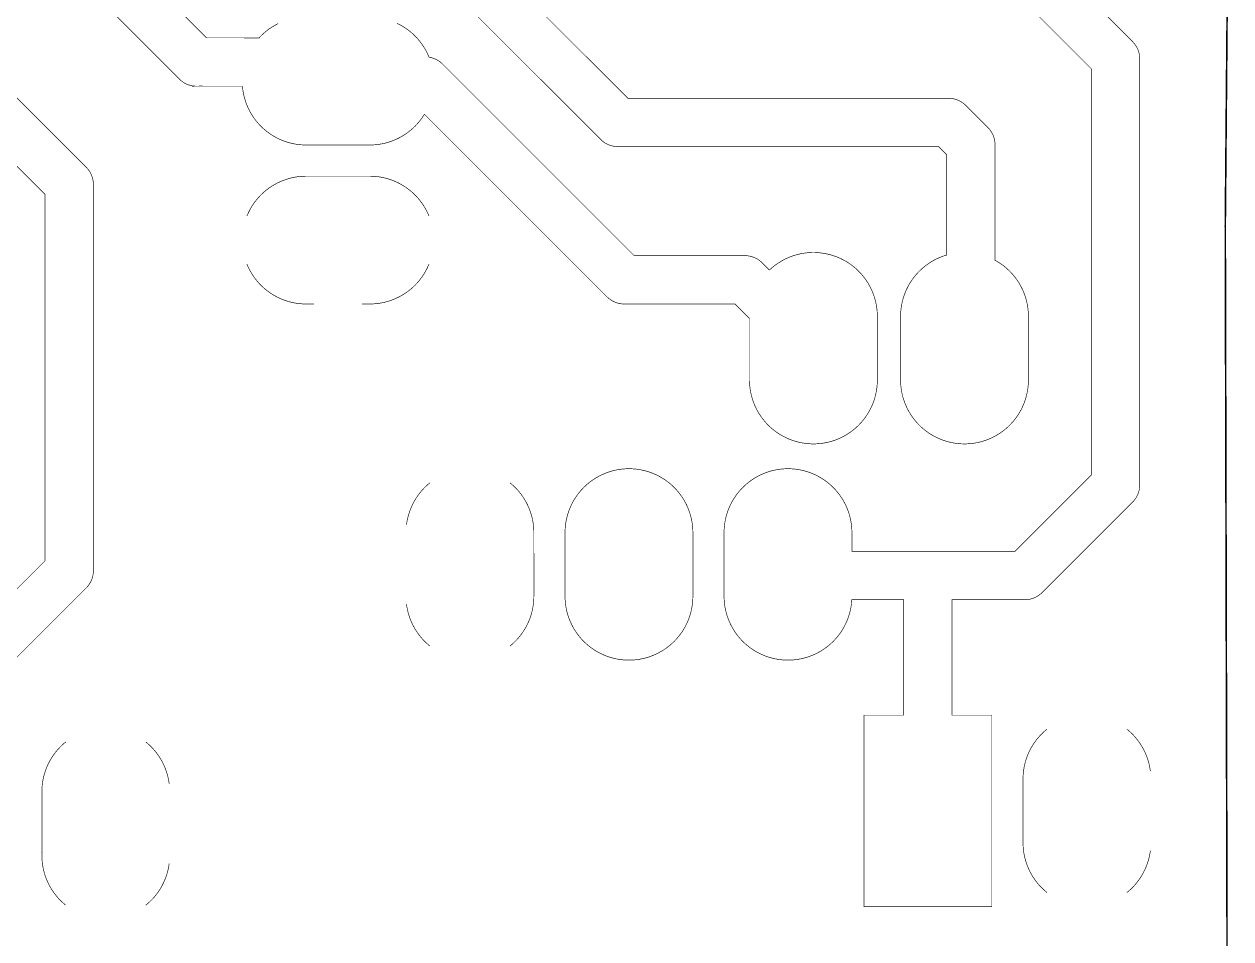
# Model space of a CAD drawing. Extents: x -0.1 to 57.3, y 51 to 102.1.
# Drawn here: x 37.96 to 57.24, y 75.35 to 89.96 of the extents above; entities that cross this region are included whole.
import ezdxf

# ---------------------------------------------------------------- set-up
doc = ezdxf.new("R2010")
doc.units = 0
doc.header["$MEASUREMENT"] = 0

msp = doc.modelspace()

# ---------------------------------------------------------------- linework, layer by layer
at = {"linetype": 'Continuous'}
for points, const_width in [([(0, 55.3212), (2.1844, 55.3212), (2.1844, 51.0032), (50.9016, 51.0032), (50.9016, 55.1688), (57.2262, 55.1688), (57.15, 86.741), (57.2262, 95.6564), (50.8, 95.6564), (50.8, 102.0064), (10.8204, 102.0064), (10.922, 78.9432), (0, 78.9432), (0, 55.3212)], 0.0254), ([(44.318, 90.9753), (47.1838, 88.1098), (47.1988, 88.0965), (47.2145, 88.0841), (47.2307, 88.0724), (47.2476, 88.0616), (47.2649, 88.0517), (47.2828, 88.0428), (47.3011, 88.0347), (47.3198, 88.0276), (47.3388, 88.0215), (47.3582, 88.0164), (47.3777, 88.0123), (47.3975, 88.0092), (47.4174, 88.0072), (47.4374, 88.0061), (47.463, 88.0063), (47.4605, 88.006), (52.5706, 88.0059), (52.7, 87.8764), (52.7, 86.2737), (52.6732, 86.2656), (52.6354, 86.2527), (52.5981, 86.2383), (52.5613, 86.2224), (52.5253, 86.2051), (52.4899, 86.1865), (52.4553, 86.1664), (52.4215, 86.145), (52.3886, 86.1223), (52.3565, 86.0983), (52.3255, 86.0731), (52.2955, 86.0467), (52.2665, 86.0192), (52.2386, 85.9905), (52.2118, 85.9607), (52.1863, 85.93), (52.162, 85.8982), (52.1389, 85.8655), (52.1171, 85.832), (52.0967, 85.7976), (52.0776, 85.7624), (52.0599, 85.7266), (52.0437, 85.69), (52.0289, 85.6529), (52.0155, 85.6152), (52.0036, 85.577), (51.9933, 85.5383), (51.9844, 85.4993), (51.9771, 85.46), (51.9714, 85.4204), (51.9672, 85.3807), (51.9645, 85.3407), (51.9634, 85.3008), (51.9634, 84.2772), (51.9637, 84.2514), (51.9655, 84.2115), (51.9689, 84.1716), (51.9738, 84.1319), (51.9803, 84.0925), (51.9883, 84.0533), (51.9978, 84.0144), (52.0088, 83.976), (52.0214, 83.938), (52.0354, 83.9005), (52.0509, 83.8637), (52.0678, 83.8274), (52.0861, 83.7919), (52.1058, 83.7571), (52.1269, 83.723), (52.1492, 83.6899), (52.1729, 83.6576), (52.1978, 83.6263), (52.2239, 83.596), (52.2511, 83.5667), (52.2795, 83.5386), (52.309, 83.5115), (52.3395, 83.4857), (52.371, 83.461), (52.4034, 83.4376), (52.4368, 83.4155), (52.4709, 83.3947), (52.5059, 83.3753), (52.5416, 83.3572), (52.578, 83.3406), (52.615, 83.3254), (52.6525, 83.3116), (52.6906, 83.2994), (52.7291, 83.2886), (52.768, 83.2794), (52.8073, 83.2717), (52.8468, 83.2655), (52.8865, 83.2609), (52.9264, 83.2578), (52.9664, 83.2564), (53.0064, 83.2564), (53.0463, 83.2581), (53.0862, 83.2613), (53.1259, 83.2661), (53.1654, 83.2724), (53.2046, 83.2802), (53.2435, 83.2896), (53.282, 83.3005), (53.32, 83.3129), (53.3575, 83.3268), (53.3945, 83.3422), (53.4308, 83.3589), (53.4664, 83.3771), (53.5013, 83.3967), (53.5354, 83.4176), (53.5686, 83.4399), (53.601, 83.4634), (53.6324, 83.4882), (53.6628, 83.5141), (53.6921, 83.5413), (53.7204, 83.5696), (53.7476, 83.599), (53.7736, 83.6294), (53.7983, 83.6608), (53.8218, 83.6931), (53.8441, 83.7264), (53.865, 83.7605), (53.8846, 83.7954), (53.9027, 83.831), (53.9195, 83.8673), (53.9348, 83.9042), (53.9487, 83.9417), (53.9611, 83.9798), (53.972, 84.0183), (53.9814, 84.0571), (53.9893, 84.0964), (53.9956, 84.1359), (54.0003, 84.1756), (54.0035, 84.2154), (54.0052, 84.2554), (54.0054, 84.3172), (54.0052, 85.2932), (54.0054, 85.2999), (54.0043, 85.3399), (54.0017, 85.3798), (53.9976, 85.4195), (53.9918, 85.4591), (53.9846, 85.4985), (53.9757, 85.5375), (53.9654, 85.5761), (53.9536, 85.6143), (53.9403, 85.652), (53.9255, 85.6892), (53.9092, 85.7258), (53.8916, 85.7616), (53.8725, 85.7968), (53.8521, 85.8312), (53.8304, 85.8648), (53.8074, 85.8975), (53.7831, 85.9293), (53.7575, 85.9601), (53.7308, 85.9898), (53.703, 86.0185), (53.674, 86.0461), (53.644, 86.0725), (53.613, 86.0978), (53.581, 86.1218), (53.5481, 86.1445), (53.5143, 86.1659), (53.4797, 86.186), (53.4718, 86.1903), (53.472, 86.2335), (53.4718, 88.0497), (53.4706, 88.0697), (53.4683, 88.0896), (53.4651, 88.1093), (53.4608, 88.1288), (53.4555, 88.1481), (53.4492, 88.1671), (53.4419, 88.1857), (53.4337, 88.204), (53.4246, 88.2218), (53.4145, 88.239), (53.4036, 88.2558), (53.3918, 88.2719), (53.3792, 88.2875), (53.3658, 88.3023), (53.3475, 88.3203), (53.3495, 88.3188), (52.9938, 88.6742), (52.9788, 88.6875), (52.9631, 88.6999), (52.9469, 88.7116), (52.93, 88.7224), (52.9127, 88.7323), (52.8948, 88.7412), (52.8765, 88.7493), (52.8578, 88.7564), (52.8388, 88.7625), (52.8194, 88.7676), (52.7999, 88.7717), (52.7801, 88.7748), (52.7602, 88.7768), (52.7402, 88.7779), (52.7146, 88.7777), (52.7171, 88.778), (47.607, 88.7781), (44.5102, 91.8746)], 0.01), ([(42.0216, 89.9703), (41.986, 89.952), (41.9511, 89.9324), (41.9171, 89.9115), (41.8838, 89.8892), (41.8515, 89.8657), (41.8201, 89.8409), (41.7898, 89.8149), (41.7604, 89.7877), (41.7322, 89.7594), (41.7166, 89.7428), (41.7053, 89.7432), (40.876, 89.7433), (39.2226, 91.3968)], 0.01), ([(51.3859, 75.8648), (53.4212, 75.8648), (53.4212, 78.9228), (52.786, 78.9228), (52.7862, 78.9538), (52.7862, 80.7673), (52.7935, 80.767), (53.9629, 80.7672), (53.9829, 80.7684), (54.0028, 80.7707), (54.0225, 80.7739), (54.042, 80.7782), (54.0613, 80.7835), (54.0803, 80.7898), (54.0989, 80.7971), (54.1172, 80.8053), (54.135, 80.8144), (54.1522, 80.8245), (54.169, 80.8354), (54.1851, 80.8472), (54.2007, 80.8598), (54.2155, 80.8732), (54.2335, 80.8915), (54.232, 80.8895), (55.6796, 82.3374), (55.6929, 82.3524), (55.7053, 82.3681), (55.717, 82.3843), (55.7278, 82.4012), (55.7377, 82.4185), (55.7466, 82.4364), (55.7547, 82.4547), (55.7618, 82.4734), (55.7679, 82.4924), (55.773, 82.5118), (55.7771, 82.5313), (55.7802, 82.5511), (55.7822, 82.571), (55.7833, 82.591), (55.7831, 82.6166), (55.7834, 82.6141), (55.7832, 89.4213), (55.782, 89.4413), (55.7797, 89.4612), (55.7765, 89.4809), (55.7722, 89.5004), (55.7669, 89.5197), (55.7606, 89.5387), (55.7533, 89.5573), (55.7451, 89.5756), (55.736, 89.5934), (55.7259, 89.6106), (55.715, 89.6274), (55.7032, 89.6435), (55.6906, 89.6591), (55.6772, 89.6739), (55.6589, 89.6919), (55.6609, 89.6904), (53.9063, 91.445)], 0.01), ([(38.5731, 90.9544), (40.4528, 89.075), (40.4678, 89.0617), (40.4835, 89.0493), (40.4997, 89.0376), (40.5166, 89.0268), (40.5339, 89.0169), (40.5518, 89.008), (40.5701, 88.9999), (40.5888, 88.9928), (40.6078, 88.9867), (40.6272, 88.9816), (40.6467, 88.9775), (40.6665, 88.9744), (40.6864, 88.9724), (40.7064, 88.9713), (40.732, 88.9715), (40.7295, 88.9712), (41.451, 88.9712), (41.4547, 88.9336), (41.4602, 88.8939), (41.4672, 88.8546), (41.4757, 88.8155), (41.4857, 88.7768), (41.4973, 88.7385), (41.5103, 88.7007), (41.5248, 88.6634), (41.5408, 88.6267), (41.5582, 88.5907), (41.5769, 88.5554), (41.5971, 88.5208), (41.6186, 88.4871), (41.6414, 88.4542), (41.6654, 88.4223), (41.6907, 88.3913), (41.7172, 88.3613), (41.7449, 88.3324), (41.7736, 88.3046), (41.8035, 88.278), (41.8343, 88.2525), (41.8661, 88.2283), (41.8989, 88.2053), (41.9325, 88.1836), (41.9669, 88.1633), (42.0021, 88.1443), (42.038, 88.1267), (42.0746, 88.1106), (42.1118, 88.0958), (42.1496, 88.0826), (42.1878, 88.0708), (42.2265, 88.0606), (42.2655, 88.0518), (42.3048, 88.0447), (42.3444, 88.039), (42.3842, 88.0349), (42.4241, 88.0324), (42.4641, 88.0314), (43.4848, 88.0316), (43.5001, 88.0315), (43.5401, 88.0329), (43.58, 88.0358), (43.6197, 88.0404), (43.6593, 88.0464), (43.6985, 88.054), (43.7375, 88.0632), (43.776, 88.0738), (43.8141, 88.086), (43.8517, 88.0996), (43.8888, 88.1147), (43.9252, 88.1313), (43.9609, 88.1492), (43.9959, 88.1685), (44.0302, 88.1892), (44.0635, 88.2113), (44.096, 88.2346), (44.1276, 88.2592), (44.1582, 88.2849), (44.1877, 88.3119), (44.2162, 88.34), (44.2435, 88.3692), (44.2697, 88.3994), (44.2947, 88.4307), (44.3184, 88.4629), (44.3409, 88.496), (44.3578, 88.523), (44.3648, 88.5155), (47.2854, 85.5952), (47.3004, 85.5819), (47.3161, 85.5695), (47.3323, 85.5578), (47.3492, 85.547), (47.3665, 85.5371), (47.3844, 85.5282), (47.4027, 85.5201), (47.4214, 85.513), (47.4404, 85.5069), (47.4598, 85.5018), (47.4793, 85.4977), (47.4991, 85.4946), (47.519, 85.4926), (47.539, 85.4915), (47.5646, 85.4917), (47.5621, 85.4914), (49.3194, 85.4913), (49.5504, 85.2599), (49.5506, 84.2772), (49.5504, 84.2714), (49.5514, 84.2314), (49.554, 84.1915), (49.5581, 84.1518), (49.5638, 84.1122), (49.5711, 84.0728), (49.5798, 84.0338), (49.5901, 83.9951), (49.6019, 83.9569), (49.6152, 83.9192), (49.63, 83.882), (49.6462, 83.8455), (49.6638, 83.8096), (49.6828, 83.7744), (49.7032, 83.7399), (49.7249, 83.7064), (49.7479, 83.6736), (49.7722, 83.6418), (49.7977, 83.611), (49.8244, 83.5812), (49.8522, 83.5525), (49.8811, 83.5249), (49.9111, 83.4984), (49.9421, 83.4732), (49.9741, 83.4491), (50.007, 83.4264), (50.0408, 83.4049), (50.0753, 83.3848), (50.1107, 83.3661), (50.1467, 83.3487), (50.1834, 83.3328), (50.2207, 83.3183), (50.2585, 83.3053), (50.2968, 83.2938), (50.3355, 83.2838), (50.3746, 83.2753), (50.414, 83.2684), (50.4536, 83.263), (50.4935, 83.2592), (50.5334, 83.2569), (50.5734, 83.2562), (50.6134, 83.2571), (50.6533, 83.2595), (50.6931, 83.2635), (50.7327, 83.269), (50.7721, 83.2761), (50.8111, 83.2847), (50.8498, 83.2949), (50.8881, 83.3066), (50.9258, 83.3197), (50.9631, 83.3343), (50.9997, 83.3504), (51.0357, 83.3679), (51.0709, 83.3868), (51.1054, 83.407), (51.1391, 83.4286), (51.1719, 83.4515), (51.2038, 83.4756), (51.2347, 83.501), (51.2646, 83.5276), (51.2934, 83.5553), (51.3211, 83.5841), (51.3477, 83.614), (51.3731, 83.645), (51.3972, 83.6768), (51.4201, 83.7096), (51.4417, 83.7433), (51.4619, 83.7778), (51.4808, 83.8131), (51.4983, 83.8491), (51.5144, 83.8857), (51.529, 83.9229), (51.5421, 83.9607), (51.5538, 83.999), (51.5639, 84.0377), (51.5725, 84.0767), (51.5796, 84.1161), (51.5851, 84.1557), (51.5891, 84.1955), (51.5915, 84.2354), (51.5924, 84.2754), (51.5922, 85.2932), (51.5924, 85.2999), (51.5913, 85.3399), (51.5887, 85.3798), (51.5846, 85.4195), (51.5788, 85.4591), (51.5716, 85.4985), (51.5627, 85.5375), (51.5524, 85.5761), (51.5406, 85.6143), (51.5273, 85.652), (51.5125, 85.6892), (51.4962, 85.7258), (51.4786, 85.7616), (51.4595, 85.7968), (51.4391, 85.8312), (51.4174, 85.8648), (51.3944, 85.8975), (51.3701, 85.9293), (51.3445, 85.9601), (51.3178, 85.9898), (51.29, 86.0185), (51.261, 86.0461), (51.231, 86.0725), (51.2, 86.0978), (51.168, 86.1218), (51.1351, 86.1445), (51.1013, 86.1659), (51.0667, 86.186), (51.0313, 86.2047), (50.9953, 86.2221), (50.9586, 86.2379), (50.9213, 86.2524), (50.8834, 86.2653), (50.8451, 86.2768), (50.8064, 86.2868), (50.7673, 86.2952), (50.7279, 86.3021), (50.6883, 86.3075), (50.6484, 86.3113), (50.6085, 86.3135), (50.5685, 86.3142), (50.5285, 86.3133), (50.4886, 86.3108), (50.4488, 86.3068), (50.4092, 86.3012), (50.3698, 86.2941), (50.3308, 86.2854), (50.2921, 86.2753), (50.2539, 86.2636), (50.2161, 86.2504), (50.1789, 86.2357), (50.1423, 86.2196), (50.1063, 86.2021), (50.0711, 86.1832), (50.0366, 86.1629), (50.0029, 86.1413), (49.9702, 86.1184), (49.9383, 86.0942), (49.9074, 86.0688), (49.8775, 86.0422), (49.8685, 86.034), (49.7426, 86.1596), (49.7276, 86.1729), (49.7119, 86.1853), (49.6957, 86.197), (49.6788, 86.2078), (49.6615, 86.2177), (49.6436, 86.2266), (49.6253, 86.2347), (49.6066, 86.2418), (49.5876, 86.2479), (49.5682, 86.253), (49.5487, 86.2571), (49.5289, 86.2602), (49.509, 86.2622), (49.489, 86.2633), (49.4634, 86.2631), (49.4659, 86.2634), (47.7086, 86.2635), (44.6372, 89.3346), (44.6222, 89.3479), (44.6065, 89.3603), (44.5903, 89.372), (44.5734, 89.3828), (44.5561, 89.3927), (44.5382, 89.4016), (44.5199, 89.4097), (44.5012, 89.4168), (44.4822, 89.4229), (44.4628, 89.428), (44.4433, 89.4321), (44.4319, 89.434), (44.4152, 89.4728), (44.398, 89.509), (44.3794, 89.5444), (44.3595, 89.579), (44.3382, 89.6129), (44.3156, 89.6459), (44.2917, 89.678), (44.2666, 89.7091), (44.2403, 89.7392), (44.2128, 89.7683), (44.1842, 89.7962), (44.1545, 89.8231), (44.1238, 89.8487), (44.0921, 89.8731), (44.0595, 89.8963), (44.026, 89.9181), (43.9917, 89.9387), (43.9566, 89.9579), (43.9208, 89.9756)], 0.01), ([(53.3275, 90.932), (55.0114, 89.248), (55.0113, 82.7606), (53.7896, 81.539), (52.3846, 81.5387), (52.3869, 81.539), (51.1858, 81.539), (51.186, 81.5828), (51.1858, 81.8388), (51.186, 81.8455), (51.1849, 81.8855), (51.1823, 81.9254), (51.1782, 81.9651), (51.1724, 82.0047), (51.1652, 82.0441), (51.1563, 82.0831), (51.146, 82.1217), (51.1342, 82.1599), (51.1209, 82.1976), (51.1061, 82.2348), (51.0898, 82.2714), (51.0722, 82.3072), (51.0531, 82.3424), (51.0327, 82.3768), (51.011, 82.4104), (50.988, 82.4431), (50.9637, 82.4749), (50.9381, 82.5057), (50.9114, 82.5354), (50.8836, 82.5641), (50.8546, 82.5917), (50.8246, 82.6181), (50.7936, 82.6434), (50.7616, 82.6674), (50.7287, 82.6901), (50.6949, 82.7115), (50.6603, 82.7316), (50.6249, 82.7503), (50.5889, 82.7677), (50.5522, 82.7835), (50.5149, 82.798), (50.477, 82.8109), (50.4387, 82.8224), (50.4, 82.8324), (50.3609, 82.8408), (50.3215, 82.8477), (50.2819, 82.8531), (50.242, 82.8569), (50.2021, 82.8591), (50.1621, 82.8598), (50.1221, 82.8589), (50.0822, 82.8564), (50.0424, 82.8524), (50.0028, 82.8468), (49.9634, 82.8397), (49.9244, 82.831), (49.8857, 82.8209), (49.8475, 82.8092), (49.8097, 82.796), (49.7725, 82.7813), (49.7359, 82.7652), (49.6999, 82.7477), (49.6647, 82.7288), (49.6302, 82.7085), (49.5965, 82.6869), (49.5638, 82.664), (49.5319, 82.6398), (49.501, 82.6144), (49.4711, 82.5878), (49.4423, 82.5601), (49.4146, 82.5312), (49.3881, 82.5013), (49.3628, 82.4703), (49.3386, 82.4384), (49.3158, 82.4056), (49.2942, 82.3719), (49.274, 82.3374), (49.2552, 82.3021), (49.2377, 82.2661), (49.2217, 82.2295), (49.2071, 82.1922), (49.194, 82.1544), (49.1824, 82.1162), (49.1723, 82.0775), (49.1637, 82.0384), (49.1567, 81.999), (49.1511, 81.9594), (49.1472, 81.9196), (49.1448, 81.8797), (49.144, 81.8397), (49.1442, 80.8228), (49.144, 80.817), (49.145, 80.777), (49.1476, 80.7371), (49.1517, 80.6974), (49.1574, 80.6578), (49.1647, 80.6184), (49.1734, 80.5794), (49.1837, 80.5407), (49.1955, 80.5025), (49.2088, 80.4648), (49.2236, 80.4276), (49.2398, 80.3911), (49.2574, 80.3552), (49.2764, 80.32), (49.2968, 80.2855), (49.3185, 80.252), (49.3415, 80.2192), (49.3658, 80.1874), (49.3913, 80.1566), (49.418, 80.1268), (49.4458, 80.0981), (49.4747, 80.0705), (49.5047, 80.044), (49.5357, 80.0188), (49.5677, 79.9947), (49.6006, 79.972), (49.6344, 79.9505), (49.6689, 79.9304), (49.7043, 79.9117), (49.7403, 79.8943), (49.777, 79.8784), (49.8143, 79.8639), (49.8521, 79.8509), (49.8904, 79.8394), (49.9291, 79.8294), (49.9682, 79.8209), (50.0076, 79.814), (50.0472, 79.8086), (50.0871, 79.8048), (50.127, 79.8025), (50.167, 79.8018), (50.207, 79.8027), (50.2469, 79.8051), (50.2867, 79.8091), (50.3263, 79.8146), (50.3657, 79.8217), (50.4047, 79.8303), (50.4434, 79.8405), (50.4817, 79.8522), (50.5194, 79.8653), (50.5567, 79.8799), (50.5933, 79.896), (50.6293, 79.9135), (50.6645, 79.9324), (50.699, 79.9526), (50.7327, 79.9742), (50.7655, 79.9971), (50.7974, 80.0212), (50.8283, 80.0466), (50.8582, 80.0732), (50.887, 80.1009), (50.9147, 80.1297), (50.9413, 80.1596), (50.9667, 80.1906), (50.9908, 80.2224), (51.0137, 80.2552), (51.0353, 80.2889), (51.0555, 80.3234), (51.0744, 80.3587), (51.0919, 80.3947), (51.108, 80.4313), (51.1226, 80.4685), (51.1357, 80.5063), (51.1474, 80.5446), (51.1575, 80.5833), (51.1661, 80.6223), (51.1732, 80.6617), (51.1787, 80.7013), (51.1827, 80.7411), (51.1845, 80.7675), (51.185, 80.767), (52.0144, 80.767), (52.0142, 80.7463), (52.0142, 78.9228), (51.3792, 78.9228), (51.3792, 75.8648), (51.3859, 75.8648)], 0.01), ([(55.7831, 89.3921), (55.7834, 89.4118), (55.7827, 89.4318), (55.7809, 89.4517), (55.7781, 89.4716), (55.7743, 89.4912), (55.7695, 89.5106), (55.7637, 89.5297), (55.7569, 89.5485), (55.7491, 89.567), (55.7404, 89.585), (55.7308, 89.6025), (55.7203, 89.6195), (55.7089, 89.6359), (55.6967, 89.6518), (55.6837, 89.6669), (55.6656, 89.6857), (55.6609, 89.6904)], 0.01), ([(44.6578, 89.3138), (44.644, 89.328), (44.6294, 89.3417), (44.614, 89.3545), (44.5981, 89.3666), (44.5815, 89.3778), (44.5644, 89.3881), (44.5467, 89.3975), (44.5286, 89.406), (44.5101, 89.4135), (44.4912, 89.4201), (44.472, 89.4257), (44.4526, 89.4303), (44.4329, 89.4339)], 0.01), ([(37.0637, 79.0628), (38.9664, 80.9658), (38.9797, 80.9808), (38.9921, 80.9965), (39.0038, 81.0127), (39.0146, 81.0296), (39.0245, 81.0469), (39.0334, 81.0648), (39.0415, 81.0831), (39.0486, 81.1018), (39.0547, 81.1208), (39.0598, 81.1402), (39.0639, 81.1597), (39.067, 81.1795), (39.069, 81.1994), (39.0701, 81.2194), (39.0699, 81.245), (39.0702, 81.2425), (39.07, 87.4147), (39.0688, 87.4347), (39.0665, 87.4546), (39.0633, 87.4743), (39.059, 87.4938), (39.0537, 87.5131), (39.0474, 87.5321), (39.0401, 87.5507), (39.0319, 87.569), (39.0228, 87.5868), (39.0127, 87.604), (39.0018, 87.6208), (38.99, 87.6369), (38.9774, 87.6525), (38.964, 87.6673), (38.9457, 87.6853), (38.9477, 87.6838), (37.2966, 89.3346)], 0.01), ([(40.4322, 89.0958), (40.446, 89.0816), (40.4606, 89.0679), (40.476, 89.0551), (40.4919, 89.043), (40.5085, 89.0318), (40.5256, 89.0215), (40.5433, 89.0121), (40.5614, 89.0036), (40.5799, 88.9961), (40.5988, 88.9895), (40.618, 88.9839), (40.6374, 88.9793), (40.6571, 88.9757), (40.6769, 88.9732), (40.6969, 88.9717), (40.7229, 88.9712), (40.7295, 88.9712)], 0.01), ([(36.8734, 88.6663), (38.2982, 87.2414), (38.2981, 81.389), (36.3954, 79.486)], 0.01), ([(53.0144, 88.6534), (53.0006, 88.6676), (52.986, 88.6813), (52.9706, 88.6941), (52.9547, 88.7062), (52.9381, 88.7174), (52.921, 88.7277), (52.9033, 88.7371), (52.8852, 88.7456), (52.8667, 88.7531), (52.8478, 88.7597), (52.8286, 88.7653), (52.8092, 88.7699), (52.7895, 88.7735), (52.7697, 88.776), (52.7497, 88.7775), (52.7237, 88.778), (52.7171, 88.778)], 0.01), ([(53.4717, 88.0205), (53.472, 88.0402), (53.4713, 88.0602), (53.4695, 88.0801), (53.4667, 88.1), (53.4629, 88.1196), (53.4581, 88.139), (53.4523, 88.1581), (53.4455, 88.1769), (53.4377, 88.1954), (53.429, 88.2134), (53.4194, 88.2309), (53.4089, 88.2479), (53.3975, 88.2643), (53.3853, 88.2802), (53.3723, 88.2953), (53.3542, 88.3141), (53.3495, 88.3188)], 0.01), ([(47.1632, 88.1306), (47.177, 88.1164), (47.1916, 88.1027), (47.207, 88.0899), (47.2229, 88.0778), (47.2395, 88.0666), (47.2566, 88.0563), (47.2743, 88.0469), (47.2924, 88.0384), (47.3109, 88.0309), (47.3298, 88.0243), (47.349, 88.0187), (47.3684, 88.0141), (47.3881, 88.0105), (47.4079, 88.008), (47.4279, 88.0065), (47.4539, 88.006), (47.4605, 88.006)], 0.01), ([(39.0699, 87.3855), (39.0702, 87.4052), (39.0695, 87.4252), (39.0677, 87.4451), (39.0649, 87.465), (39.0611, 87.4846), (39.0563, 87.504), (39.0505, 87.5231), (39.0437, 87.5419), (39.0359, 87.5604), (39.0272, 87.5784), (39.0176, 87.5959), (39.0071, 87.6129), (38.9957, 87.6293), (38.9835, 87.6452), (38.9705, 87.6603), (38.9524, 87.6791), (38.9477, 87.6838)], 0.01), ([(44.431, 86.8961), (44.4152, 86.9328), (44.398, 86.969), (44.3794, 87.0044), (44.3595, 87.039), (44.3382, 87.0729), (44.3156, 87.1059), (44.2917, 87.138), (44.2666, 87.1691), (44.2403, 87.1992), (44.2128, 87.2283), (44.1842, 87.2562), (44.1545, 87.2831), (44.1238, 87.3087), (44.0921, 87.3331), (44.0595, 87.3563), (44.026, 87.3781), (43.9917, 87.3987), (43.9566, 87.4179), (43.9208, 87.4356), (43.8843, 87.452), (43.8472, 87.4669), (43.8095, 87.4804), (43.7713, 87.4924), (43.7327, 87.5028), (43.6938, 87.5118), (43.6545, 87.5192), (43.6149, 87.5251), (43.5751, 87.5294), (43.5352, 87.5322), (43.4952, 87.5333), (42.4688, 87.5334), (42.4459, 87.5331), (42.406, 87.5315), (42.3661, 87.5282), (42.3264, 87.5234), (42.2869, 87.5171), (42.2477, 87.5092), (42.2088, 87.4997), (42.1703, 87.4888), (42.1323, 87.4764), (42.0948, 87.4624), (42.0579, 87.4471), (42.0216, 87.4303), (41.986, 87.412), (41.9511, 87.3924), (41.9171, 87.3715), (41.8838, 87.3492), (41.8515, 87.3257), (41.8201, 87.3009), (41.7898, 87.2749), (41.7604, 87.2477), (41.7322, 87.2194), (41.705, 87.19), (41.6791, 87.1595), (41.6543, 87.1281), (41.6308, 87.0957), (41.6086, 87.0625), (41.5878, 87.0284), (41.5682, 86.9934), (41.5501, 86.9578), (41.5333, 86.9215), (41.523, 86.8971)], 0.01), ([(49.7632, 86.1388), (49.7494, 86.153), (49.7348, 86.1667), (49.7194, 86.1795), (49.7035, 86.1916), (49.6869, 86.2028), (49.6698, 86.2131), (49.6521, 86.2225), (49.634, 86.231), (49.6155, 86.2385), (49.5966, 86.2451), (49.5774, 86.2507), (49.558, 86.2553), (49.5383, 86.2589), (49.5185, 86.2614), (49.4985, 86.2629), (49.4725, 86.2634), (49.4659, 86.2634)], 0.01), ([(41.5223, 86.1296), (41.538, 86.0928), (41.5552, 86.0566), (41.5737, 86.0212), (41.5936, 85.9865), (41.6149, 85.9527), (41.6375, 85.9196), (41.6613, 85.8875), (41.6864, 85.8564), (41.7127, 85.8262), (41.7402, 85.7972), (41.7688, 85.7692), (41.7984, 85.7423), (41.8291, 85.7167), (41.8607, 85.6922), (41.8933, 85.669), (41.9268, 85.6471), (41.9611, 85.6266), (41.9962, 85.6074), (42.032, 85.5895), (42.0685, 85.5731), (42.1056, 85.5582), (42.1432, 85.5447), (42.1814, 85.5327), (42.22, 85.5222), (42.259, 85.5132), (42.2983, 85.5057), (42.3378, 85.4998), (42.3776, 85.4955), (42.4175, 85.4927), (42.4575, 85.4915), (42.5953, 85.4914)], 0.01), ([(43.3621, 85.4914), (43.4848, 85.4916), (43.4868, 85.4914), (43.5268, 85.4923), (43.5667, 85.4947), (43.6065, 85.4987), (43.6461, 85.5042), (43.6855, 85.5113), (43.7245, 85.5199), (43.7632, 85.5301), (43.8015, 85.5418), (43.8392, 85.5549), (43.8765, 85.5695), (43.9131, 85.5856), (43.9491, 85.6031), (43.9843, 85.622), (44.0188, 85.6422), (44.0525, 85.6638), (44.0853, 85.6867), (44.1172, 85.7108), (44.1481, 85.7362), (44.178, 85.7628), (44.2068, 85.7905), (44.2345, 85.8193), (44.2611, 85.8492), (44.2865, 85.8802), (44.3106, 85.912), (44.3335, 85.9448), (44.3551, 85.9785), (44.3753, 86.013), (44.3942, 86.0483), (44.4117, 86.0843), (44.4278, 86.1209), (44.4302, 86.1269)], 0.01), ([(47.2648, 85.616), (47.2786, 85.6018), (47.2932, 85.5881), (47.3086, 85.5753), (47.3245, 85.5632), (47.3411, 85.552), (47.3582, 85.5417), (47.3759, 85.5323), (47.394, 85.5238), (47.4125, 85.5163), (47.4314, 85.5097), (47.4506, 85.5041), (47.47, 85.4995), (47.4897, 85.4959), (47.5095, 85.4934), (47.5295, 85.4919), (47.5555, 85.4914), (47.5621, 85.4914)], 0.01), ([(46.604, 80.8243), (46.6045, 80.7904), (46.6066, 80.7504), (46.6102, 80.7106), (46.6154, 80.6709), (46.6221, 80.6315), (46.6303, 80.5924), (46.6401, 80.5536), (46.6514, 80.5152), (46.6642, 80.4773), (46.6785, 80.44), (46.6942, 80.4032), (46.7114, 80.367), (46.7299, 80.3316), (46.7498, 80.2969), (46.7711, 80.2631), (46.7937, 80.23), (46.8175, 80.1979), (46.8426, 80.1668), (46.8689, 80.1366), (46.8964, 80.1076), (46.925, 80.0796), (46.9546, 80.0527), (46.9853, 80.0271), (47.0169, 80.0026), (47.0495, 79.9794), (47.083, 79.9575), (47.1173, 79.937), (47.1524, 79.9178), (47.1882, 79.8999), (47.2247, 79.8835), (47.2618, 79.8686), (47.2994, 79.8551), (47.3376, 79.8431), (47.3762, 79.8326), (47.4152, 79.8236), (47.4545, 79.8161), (47.494, 79.8102), (47.5338, 79.8059), (47.5737, 79.8031), (47.6137, 79.8019), (47.6536, 79.8022), (47.6936, 79.8041), (47.7334, 79.8076), (47.7731, 79.8126), (47.8126, 79.8192), (47.8517, 79.8273), (47.8906, 79.8369), (47.929, 79.8481), (47.9669, 79.8608), (48.0043, 79.8749), (48.0412, 79.8905), (48.0774, 79.9075), (48.1129, 79.9259), (48.1476, 79.9457), (48.1816, 79.9668), (48.2147, 79.9893), (48.2469, 80.013), (48.2781, 80.038), (48.3083, 80.0642), (48.3375, 80.0915), (48.3656, 80.12), (48.3926, 80.1496), (48.4184, 80.1801), (48.4429, 80.2117), (48.4662, 80.2442), (48.4883, 80.2776), (48.5089, 80.3118), (48.5283, 80.3468), (48.5462, 80.3826), (48.5628, 80.419), (48.5779, 80.4561), (48.5915, 80.4937), (48.6036, 80.5318), (48.6143, 80.5703), (48.6234, 80.6093), (48.631, 80.6485), (48.6371, 80.6881), (48.6416, 80.7278), (48.6445, 80.7677), (48.6459, 80.8077), (48.646, 81.0228), (48.6458, 81.8388), (48.646, 81.8455), (48.6449, 81.8855), (48.6423, 81.9254), (48.6382, 81.9651), (48.6324, 82.0047), (48.6252, 82.0441), (48.6163, 82.0831), (48.606, 82.1217), (48.5942, 82.1599), (48.5809, 82.1976), (48.5661, 82.2348), (48.5498, 82.2714), (48.5322, 82.3072), (48.5131, 82.3424), (48.4927, 82.3768), (48.471, 82.4104), (48.448, 82.4431), (48.4237, 82.4749), (48.3981, 82.5057), (48.3714, 82.5354), (48.3436, 82.5641), (48.3146, 82.5917), (48.2846, 82.6181), (48.2536, 82.6434), (48.2216, 82.6674), (48.1887, 82.6901), (48.1549, 82.7115), (48.1203, 82.7316), (48.0849, 82.7503), (48.0489, 82.7677), (48.0122, 82.7835), (47.9749, 82.798), (47.937, 82.8109), (47.8987, 82.8224), (47.86, 82.8324), (47.8209, 82.8408), (47.7815, 82.8477), (47.7419, 82.8531), (47.702, 82.8569), (47.6621, 82.8591), (47.6221, 82.8598), (47.5821, 82.8589), (47.5422, 82.8564), (47.5024, 82.8524), (47.4628, 82.8468), (47.4234, 82.8397), (47.3844, 82.831), (47.3457, 82.8209), (47.3075, 82.8092), (47.2697, 82.796), (47.2325, 82.7813), (47.1959, 82.7652), (47.1599, 82.7477), (47.1247, 82.7288), (47.0902, 82.7085), (47.0565, 82.6869), (47.0238, 82.664), (46.9919, 82.6398), (46.961, 82.6144), (46.9311, 82.5878), (46.9023, 82.5601), (46.8746, 82.5312), (46.8481, 82.5013), (46.8228, 82.4703), (46.7986, 82.4384), (46.7758, 82.4056), (46.7542, 82.3719), (46.734, 82.3374), (46.7152, 82.3021), (46.6977, 82.2661), (46.6817, 82.2295), (46.6671, 82.1922), (46.654, 82.1544), (46.6424, 82.1162), (46.6323, 82.0775), (46.6237, 82.0384), (46.6167, 81.999), (46.6111, 81.9594), (46.6072, 81.9196), (46.6048, 81.8797), (46.604, 81.8397), (46.6042, 80.8228), (46.604, 80.8243)], 0.01), ([(44.4467, 82.6357), (44.416, 82.6101), (44.3863, 82.5833), (44.3576, 82.5553), (44.3301, 82.5263), (44.3038, 82.4962), (44.2786, 82.4651), (44.2547, 82.433), (44.2321, 82.4), (44.2108, 82.3662), (44.1908, 82.3316), (44.1722, 82.2962), (44.155, 82.2601), (44.1392, 82.2233), (44.1248, 82.186), (44.112, 82.1481), (44.1006, 82.1097), (44.0908, 82.071), (44.0824, 82.0319), (44.0756, 81.9924), (44.072, 81.9662)], 0.01), ([(45.7226, 80.0254), (45.7534, 80.051), (45.7831, 80.0777), (45.8117, 80.1056), (45.8393, 80.1347), (45.8656, 80.1647), (45.8908, 80.1958), (45.9147, 80.2278), (45.9374, 80.2608), (45.9588, 80.2946), (45.9788, 80.3292), (45.9974, 80.3646), (46.0147, 80.4007), (46.0305, 80.4375), (46.0449, 80.4748), (46.0578, 80.5126), (46.0692, 80.551), (46.079, 80.5897), (46.0874, 80.6289), (46.0942, 80.6683), (46.0995, 80.7079), (46.1032, 80.7477), (46.1054, 80.7877), (46.106, 80.8228), (46.1058, 81.8388), (46.106, 81.8455), (46.1049, 81.8855), (46.1023, 81.9254), (46.0982, 81.9651), (46.0924, 82.0047), (46.0852, 82.0441), (46.0763, 82.0831), (46.066, 82.1217), (46.0542, 82.1599), (46.0409, 82.1976), (46.0261, 82.2348), (46.0098, 82.2714), (45.9922, 82.3072), (45.9731, 82.3424), (45.9527, 82.3768), (45.931, 82.4104), (45.908, 82.4431), (45.8837, 82.4749), (45.8581, 82.5057), (45.8314, 82.5354), (45.8036, 82.5641), (45.7746, 82.5917), (45.7446, 82.6181), (45.7242, 82.635)], 0.01), ([(55.6588, 82.3168), (55.673, 82.3306), (55.6867, 82.3452), (55.6995, 82.3606), (55.7116, 82.3765), (55.7228, 82.3931), (55.7331, 82.4102), (55.7425, 82.4279), (55.751, 82.446), (55.7585, 82.4645), (55.7651, 82.4834), (55.7707, 82.5026), (55.7753, 82.522), (55.7789, 82.5417), (55.7814, 82.5615), (55.7829, 82.5815), (55.7834, 82.6075), (55.7834, 82.6141)], 0.01), ([(38.9456, 80.9452), (38.9598, 80.959), (38.9735, 80.9736), (38.9863, 80.989), (38.9984, 81.0049), (39.0096, 81.0215), (39.0199, 81.0386), (39.0293, 81.0563), (39.0378, 81.0744), (39.0453, 81.0929), (39.0519, 81.1118), (39.0575, 81.131), (39.0621, 81.1504), (39.0657, 81.1701), (39.0682, 81.1899), (39.0697, 81.2099), (39.0702, 81.2359), (39.0702, 81.2425)], 0.01), ([(53.9337, 80.7673), (53.9534, 80.767), (53.9734, 80.7677), (53.9933, 80.7695), (54.0132, 80.7723), (54.0328, 80.7761), (54.0522, 80.7809), (54.0713, 80.7867), (54.0901, 80.7935), (54.1086, 80.8013), (54.1266, 80.81), (54.1441, 80.8196), (54.1611, 80.8301), (54.1775, 80.8415), (54.1934, 80.8537), (54.2085, 80.8667), (54.2273, 80.8848), (54.232, 80.8895)], 0.01), ([(44.0717, 80.6974), (44.0774, 80.6578), (44.0847, 80.6184), (44.0934, 80.5794), (44.1037, 80.5407), (44.1155, 80.5025), (44.1288, 80.4648), (44.1436, 80.4276), (44.1598, 80.3911), (44.1774, 80.3552), (44.1964, 80.32), (44.2168, 80.2855), (44.2385, 80.252), (44.2615, 80.2192), (44.2858, 80.1874), (44.3113, 80.1566), (44.338, 80.1268), (44.3658, 80.0981), (44.3947, 80.0705), (44.4247, 80.044), (44.4451, 80.0272)], 0.01), ([(54.3019, 78.6987), (54.2712, 78.6731), (54.2415, 78.6463), (54.2128, 78.6183), (54.1853, 78.5893), (54.159, 78.5592), (54.1338, 78.5281), (54.1099, 78.496), (54.0873, 78.463), (54.066, 78.4292), (54.046, 78.3946), (54.0274, 78.3592), (54.0102, 78.3231), (53.9944, 78.2863), (53.98, 78.249), (53.9672, 78.2111), (53.9558, 78.1727), (53.946, 78.134), (53.9376, 78.0949), (53.9308, 78.0554), (53.9256, 78.0158), (53.9219, 77.976), (53.9198, 77.936), (53.9192, 77.9018), (53.9194, 76.8858), (53.9192, 76.8867), (53.9199, 76.8467), (53.9223, 76.8068), (53.9261, 76.767), (53.9316, 76.7273), (53.9386, 76.688), (53.9471, 76.6489), (53.9571, 76.6102), (53.9687, 76.5719), (53.9817, 76.5341), (53.9962, 76.4968), (54.0122, 76.4601), (54.0296, 76.4241), (54.0483, 76.3888), (54.0685, 76.3542), (54.09, 76.3205), (54.1128, 76.2876), (54.1368, 76.2557), (54.1621, 76.2247), (54.1886, 76.1947), (54.2163, 76.1658), (54.245, 76.138), (54.2749, 76.1114), (54.3003, 76.0902)], 0.01), ([(55.9534, 78.0281), (55.9476, 78.0677), (55.9404, 78.1071), (55.9315, 78.1461), (55.9212, 78.1847), (55.9094, 78.2229), (55.8961, 78.2606), (55.8813, 78.2978), (55.865, 78.3344), (55.8474, 78.3702), (55.8283, 78.4054), (55.8079, 78.4398), (55.7862, 78.4734), (55.7632, 78.5061), (55.7389, 78.5379), (55.7133, 78.5687), (55.6866, 78.5984), (55.6588, 78.6271), (55.6298, 78.6547), (55.5998, 78.6811), (55.5794, 78.698)], 0.01), ([(38.6301, 78.4955), (38.5994, 78.4699), (38.5697, 78.4431), (38.541, 78.4151), (38.5135, 78.3861), (38.4872, 78.356), (38.462, 78.3249), (38.4381, 78.2928), (38.4155, 78.2598), (38.3942, 78.226), (38.3742, 78.1914), (38.3556, 78.156), (38.3384, 78.1199), (38.3226, 78.0831), (38.3082, 78.0458), (38.2954, 78.0079), (38.284, 77.9695), (38.2742, 77.9308), (38.2658, 77.8917), (38.259, 77.8522), (38.2538, 77.8126), (38.2501, 77.7728), (38.248, 77.7328), (38.2474, 77.6986), (38.2476, 76.6826), (38.2474, 76.6835), (38.2481, 76.6435), (38.2505, 76.6036), (38.2543, 76.5638), (38.2598, 76.5241), (38.2668, 76.4848), (38.2753, 76.4457), (38.2853, 76.407), (38.2969, 76.3687), (38.3099, 76.3309), (38.3244, 76.2936), (38.3404, 76.2569), (38.3578, 76.2209), (38.3765, 76.1856), (38.3967, 76.151), (38.4182, 76.1173), (38.441, 76.0844), (38.465, 76.0525), (38.4903, 76.0215), (38.5168, 75.9915), (38.5445, 75.9626), (38.5732, 75.9348), (38.6031, 75.9082), (38.6285, 75.887)], 0.01), ([(40.2816, 77.8249), (40.2758, 77.8645), (40.2686, 77.9039), (40.2597, 77.9429), (40.2494, 77.9815), (40.2376, 78.0197), (40.2243, 78.0574), (40.2095, 78.0946), (40.1932, 78.1312), (40.1756, 78.167), (40.1565, 78.2022), (40.1361, 78.2366), (40.1144, 78.2702), (40.0914, 78.3029), (40.0671, 78.3347), (40.0415, 78.3655), (40.0148, 78.3952), (39.987, 78.4239), (39.958, 78.4515), (39.928, 78.4779), (39.9076, 78.4948)], 0.01), ([(55.5778, 76.0884), (55.6086, 76.114), (55.6383, 76.1407), (55.6669, 76.1686), (55.6945, 76.1977), (55.7208, 76.2277), (55.746, 76.2588), (55.7699, 76.2908), (55.7926, 76.3238), (55.814, 76.3576), (55.834, 76.3922), (55.8526, 76.4276), (55.8699, 76.4637), (55.8857, 76.5005), (55.9001, 76.5378), (55.913, 76.5756), (55.9244, 76.614), (55.9342, 76.6527), (55.9426, 76.6919), (55.9494, 76.7313), (55.9531, 76.7575)], 0.01), ([(39.906, 75.8852), (39.9368, 75.9108), (39.9665, 75.9375), (39.9951, 75.9654), (40.0227, 75.9945), (40.049, 76.0245), (40.0742, 76.0556), (40.0981, 76.0876), (40.1208, 76.1206), (40.1422, 76.1544), (40.1622, 76.189), (40.1808, 76.2244), (40.1981, 76.2605), (40.2139, 76.2973), (40.2283, 76.3346), (40.2412, 76.3724), (40.2526, 76.4108), (40.2624, 76.4495), (40.2708, 76.4887), (40.2776, 76.5281), (40.2813, 76.5543)], 0.01)]:
    msp.add_lwpolyline(points, dxfattribs=dict(at, const_width=const_width))

doc.saveas('drawing.dxf')
